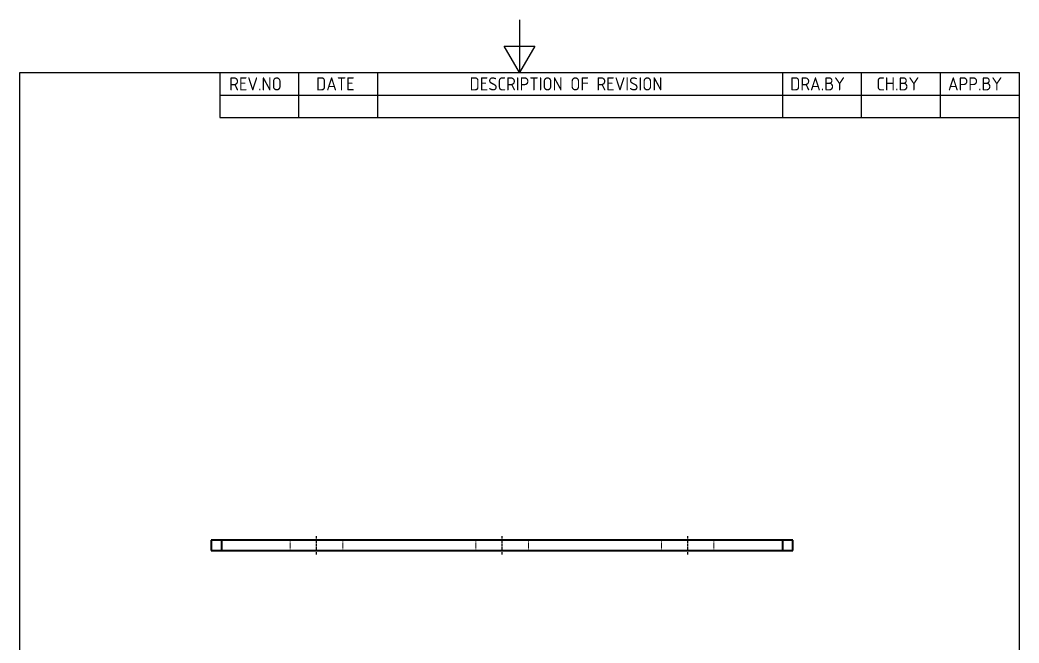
# Model space of a CAD drawing. Header units: millimetres. Extents: x 0 to 210, y 0 to 297.
# Drawn here: x 10 to 200, y 178.4 to 297 of the extents above; entities that cross this region are included whole.
import ezdxf

# ---------------------------------------------------------------- set-up
doc = ezdxf.new("R2010")
doc.units = ezdxf.units.MM
doc.linetypes.add('CHAIN', pattern=[0.7087, 0.4724, -0.0591, 0.1181, -0.0591])
doc.linetypes.add('DASHED', pattern=[0.2067, 0.1654, -0.0413])
doc.layers.get('0').update_dxf_attribs({"color": 3, "lineweight": 25, "true_color": 0x00ff00})
for name, color, linetype, lineweight, true_color in [('가려진 것(ISO)', 2, 'DASHED', 18, 0xffff00), ('가시적인 것(ISO)', 3, 'Continuous', 40, 0x00ff00), ('기호(ISO)', 5, 'Continuous', 25, 0x0000ff), ('중심선(ISO)', 1, 'Continuous', 25, 0xff0000)]:
    doc.layers.add(name, color=color, linetype=linetype, lineweight=lineweight, true_color=true_color)
doc.layers.add('경계(ISO)', color=7, linetype='Continuous', lineweight=25)
doc.styles.add('ISO ProportionalPSTEK', font='isocp.shx')

# ---------------------------------------------------------------- blocks, each defined once
blk = doc.blocks.new('경계 Default Border')
at = {"layer": '경계(ISO)', "flags": 128}
for points in [[(105, 297.0000076293945), (105, 287.0000076293945), (102.1132469177246, 292.0000076293945), (107.8867530822754, 292.0000076293945), (105, 287.0000076293945)], [(10, 10), (10, 287.0000076293945), (200, 287.0000076293945), (200, 10), (10, 10)]]:
    blk.add_lwpolyline(points, dxfattribs=at)
blk = doc.blocks.new('리비전 내역')
at = {"layer": '기호(ISO)'}
for p, q in [((48.00000000000001, 287.0000076293945), (200, 287.0000076293945)), ((48.00000000000001, 287.0000076293945), (48.00000000000001, 282.7200076293945)), ((63.00000000000001, 287.0000076293945), (63.00000000000001, 282.7200076293945)), ((78, 287.0000076293945), (78, 282.7200076293945)), ((155, 287.0000076293945), (155, 282.7200076293945)), ((170, 287.0000076293945), (170, 282.7200076293945)), ((185, 287.0000076293945), (185, 282.7200076293945)), ((200, 287.0000076293945), (200, 282.7200076293945)), ((48.00000000000001, 282.7200076293945), (200, 282.7200076293945)), ((48.00000000000001, 282.7200076293945), (48.00000000000001, 278.4400076293945)), ((63.00000000000001, 282.7200076293945), (63.00000000000001, 278.4400076293945)), ((78, 282.7200076293945), (78, 278.4400076293945)), ((155, 282.7200076293945), (155, 278.4400076293945)), ((170, 282.7200076293945), (170, 278.4400076293945)), ((185, 282.7200076293945), (185, 278.4400076293945)), ((200, 282.7200076293945), (200, 278.4400076293945)), ((48.00000000000001, 278.4400076293945), (200, 278.4400076293945))]:
    blk.add_line(p, q, dxfattribs=at)
at = {"layer": '기호(ISO)', "color": 2, "true_color": 0xffff00, "char_height": 2.5, "attachment_point": 7, "style": 'ISO ProportionalPSTEK'}
for s, insert in [('REV.NO', (49.7871163682308, 283.5831900503393)), ('DATE', (66.31423177283666, 283.5831900503393)), ('DESCRIPTION OF REVISION', (95.50702043336295, 283.5831900503393)), ('DRA.BY', (156.4757339553203, 283.5831900503393)), ('CH.BY', (172.8642915086116, 283.5831900503393)), ('APP.BY', (186.4777339604403, 283.5831900503393))]:
    blk.add_mtext(s, dxfattribs=dict(at, insert=insert))

msp = doc.modelspace()

# ---------------------------------------------------------------- linework, layer by layer
at = {"layer": '가려진 것(ISO)'}
for p, q in [((61.38684116837594, 196.0084070048899), (61.38684116837594, 198.0084070048899)), ((71.38684116837594, 196.0084070048899), (71.38684116837594, 198.0084070048899)), ((96.68684116837593, 196.0084070048899), (96.68684116837593, 198.0084070048899)), ((106.6868411683759, 196.0084070048899), (106.6868411683759, 198.0084070048899)), ((131.9868411683759, 196.0084070048899), (131.9868411683759, 198.0084070048899)), ((141.9868411683759, 196.0084070048899), (141.9868411683759, 198.0084070048899))]:
    msp.add_line(p, q, dxfattribs=at)
at = {"layer": '가시적인 것(ISO)'}
for p, q in [((48.38684116837594, 198.0084070048958), (46.38684116837592, 198.0084070048952)), ((46.38684116837592, 198.0084070048952), (46.38684116837592, 196.0084070048952)), ((48.38684116837594, 196.0084070048958), (48.38684116837594, 198.0084070048958)), ((154.9868411683759, 198.0084070048958), (48.38684116837592, 198.0084070048958)), ((156.9868411683759, 198.0084070048952), (154.9868411683759, 198.0084070048958)), ((154.9868411683759, 198.0084070048958), (154.9868411683759, 196.0084070048958)), ((156.9868411683759, 196.0084070048952), (156.9868411683759, 198.0084070048952)), ((46.38684116837592, 196.0084070048952), (48.38684116837594, 196.0084070048958)), ((48.38684116837594, 196.0084070048958), (154.9868411683759, 196.0084070048958)), ((154.9868411683759, 196.0084070048958), (156.9868411683759, 196.0084070048952))]:
    msp.add_line(p, q, dxfattribs=at)
at = {"layer": '중심선(ISO)', "linetype": 'CHAIN'}
for p, q in [((66.38684116837594, 195.2584070048899), (66.38684116837594, 198.7584070048899)), ((101.6868411683759, 195.2584070048899), (101.6868411683759, 198.7584070048899)), ((136.9868411683759, 195.2584070048899), (136.9868411683759, 198.7584070048899))]:
    msp.add_line(p, q, dxfattribs=at)

# ---------------------------------------------------------------- block references
msp.add_blockref('경계 Default Border', (0, 0))
at = {"layer": '기호(ISO)'}
msp.add_blockref('리비전 내역', (0, 0), dxfattribs=at)

doc.saveas('drawing.dxf')
